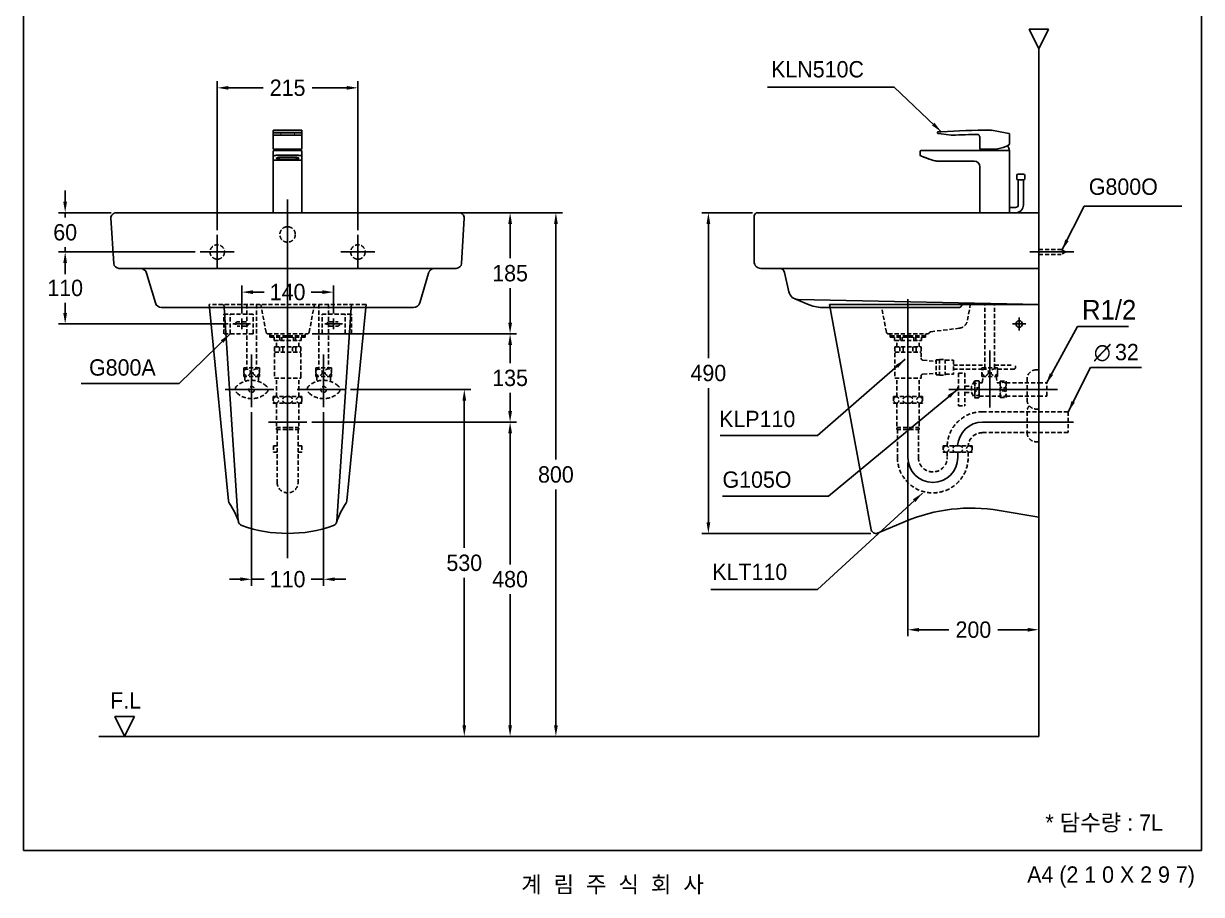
# Model space of a CAD drawing. Header units: millimetres. Extents: x 0 to 5831, y -67 to 2530.
# Drawn here: x 0 to 1800, y -67 to 1264 of the extents above; entities that cross this region are included whole.
import ezdxf
from ezdxf.enums import TextEntityAlignment as Align
from ezdxf.lldxf.tags import DXFTag

# ---------------------------------------------------------------- set-up
doc = ezdxf.new("R2010")
doc.units = ezdxf.units.MM
doc.linetypes.add('DASHED2', pattern=[9.525, 6.35, -3.175])
for name, color, linetype in [('TEXT', 7, 'Continuous'), ('내부선 및 부속', 4, 'Continuous'), ('도각라인', 255, 'Continuous'), ('외형선', 3, 'Continuous'), ('점선', 6, 'DASHED2'), ('중심선', 1, 'DASHED'), ('치수선', 7, 'Continuous')]:
    doc.layers.add(name, color=color, linetype=linetype)
doc.styles.add('140911', font='HBATANG.TTF', dxfattribs={"height": 23})
doc.styles.add('____', font='')
doc.styles.add('타이틀', font='H2GTRM.TTF', dxfattribs={"height": 25})
doc.styles.get('____').set_extended_font_data('굴림')
tags = doc.linetypes.add('DASHDOT', pattern=[70, 31, -13, 13, -13]).pattern_tags.tags
tags[10:11] = [DXFTag(74, 4), DXFTag(75, 0), DXFTag(340, '0'), DXFTag(46, 0.0), DXFTag(50, 0.0), DXFTag(44, 0.0), DXFTag(45, 0.0)]
tags[8:9] = [DXFTag(74, 4), DXFTag(75, 0), DXFTag(340, '0'), DXFTag(46, 0.0), DXFTag(50, 0.0), DXFTag(44, 0.0), DXFTag(45, 0.0)]
tags[6:7] = [DXFTag(74, 4), DXFTag(75, 0), DXFTag(340, '0'), DXFTag(46, 0.0), DXFTag(50, 0.0), DXFTag(44, 0.0), DXFTag(45, 0.0)]
tags[4:5] = [DXFTag(74, 4), DXFTag(75, 0), DXFTag(340, '0'), DXFTag(46, 0.0), DXFTag(50, 0.0), DXFTag(44, 0.0), DXFTag(45, 0.0)]
tags = doc.linetypes.add('DASHED', pattern=[25.72, 12.86, -12.86]).pattern_tags.tags
tags[6:7] = [DXFTag(74, 4), DXFTag(75, 0), DXFTag(340, '0'), DXFTag(46, 0.0), DXFTag(50, 0.0), DXFTag(44, 0.0), DXFTag(45, 0.0)]
tags[4:5] = [DXFTag(74, 4), DXFTag(75, 0), DXFTag(340, '0'), DXFTag(46, 0.0), DXFTag(50, 0.0), DXFTag(44, 0.0), DXFTag(45, 0.0)]
doc.dimstyles.new('MSADIM', dxfattribs={"dimtxt": 33, "dimasz": 17, "dimexe": 10, "dimexo": 7.5, "dimgap": 10, "dimtad": 0, "dimtih": 1, "dimtoh": 1, "dimdec": 0, "dimzin": 1, "dimdsep": 46, "dimtxsty": '____', "dimcen": 11.25, "dimadec": 0, "dimazin": 0, "dimtfac": 1, "dimtdec": 0, "dimtix": 1, "dimtmove": 0, "dimatfit": 3, "dimfxl": 0, "dimtolj": 1, "dimtzin": 1, "dimarcsym": 0})

# ---------------------------------------------------------------- blocks, each defined once
blk = doc.blocks.new('*D4')
at = {"layer": '치수선', "color": 0, "linetype": 'Continuous', "lineweight": -2}
for p, q in [((63.6, 991.6), (63.6, 1008.6)), ((134, 974.6), (53.6, 974.6)), ((63.6, 974.6), (63.6, 967.4)), ((63.6, 914.6), (63.6, 921.8)), ((262.5, 914.6), (53.6, 914.6)), ((63.6, 897.6), (63.6, 880.6))]:
    blk.add_line(p, q, dxfattribs=at)
at = {"layer": '치수선', "color": 0, "linetype": 'Continuous'}
for points in [[(60.7, 991.6), (66.4, 991.6), (63.6, 974.6)], [(60.7, 897.6), (66.4, 897.6), (63.6, 914.6)]]:
    blk.add_solid(points, dxfattribs=at)
at = {"layer": '치수선', "color": 0, "linetype": 'Continuous', "insert": (63.6, 944.6), "char_height": 25, "attachment_point": 5, "style": '____'}
blk.add_mtext('\\A1;60', dxfattribs=at)
blk = doc.blocks.new('*D5')
at = {"layer": '치수선', "color": 0, "linetype": 'Continuous', "lineweight": -2}
for p, q in [((262.5, 914.6), (53.6, 914.6)), ((63.6, 897.6), (63.6, 882.5)), ((63.6, 821.6), (63.6, 836.8)), ((312.5, 804.6), (53.6, 804.6))]:
    blk.add_line(p, q, dxfattribs=at)
at = {"layer": '치수선', "color": 0, "linetype": 'Continuous'}
for points in [[(60.7, 897.6), (66.4, 897.6), (63.6, 914.6)], [(60.7, 821.6), (66.4, 821.6), (63.6, 804.6)]]:
    blk.add_solid(points, dxfattribs=at)
at = {"layer": '치수선', "color": 0, "linetype": 'Continuous', "insert": (63.6, 859.6), "char_height": 25, "attachment_point": 5, "style": '____'}
blk.add_mtext('\\A1;110', dxfattribs=at)
blk = doc.blocks.new('*D6')
at = {"layer": '치수선', "color": 0, "linetype": 'Continuous', "lineweight": -2}
for p, q in [((348.5, 669.8), (348.5, 404.6)), ((458.5, 669.8), (458.5, 404.6)), ((331.5, 414.6), (314.5, 414.6)), ((348.5, 414.6), (367.6, 414.6)), ((458.5, 414.6), (439.5, 414.6)), ((475.5, 414.6), (492.5, 414.6))]:
    blk.add_line(p, q, dxfattribs=at)
at = {"layer": '치수선', "color": 0, "linetype": 'Continuous'}
for points in [[(331.5, 417.4), (331.5, 411.8), (348.5, 414.6)], [(475.5, 417.4), (475.5, 411.8), (458.5, 414.6)]]:
    blk.add_solid(points, dxfattribs=at)
at = {"layer": '치수선', "color": 0, "linetype": 'Continuous', "insert": (403.5, 414.6), "char_height": 25, "attachment_point": 5, "style": '____'}
blk.add_mtext('\\A1;110', dxfattribs=at)
blk = doc.blocks.new('*D7')
at = {"layer": '치수선', "color": 0, "linetype": 'Continuous', "lineweight": -2}
for p, q in [((499.8, 704.6), (683.5, 704.6)), ((673.5, 687.6), (673.5, 462.4)), ((673.5, 191.6), (673.5, 416.8)), ((563.1, 174.6), (683.5, 174.6))]:
    blk.add_line(p, q, dxfattribs=at)
at = {"layer": '치수선', "color": 0, "linetype": 'Continuous'}
for points in [[(670.7, 687.6), (676.4, 687.6), (673.5, 704.6)], [(670.7, 191.6), (676.4, 191.6), (673.5, 174.6)]]:
    blk.add_solid(points, dxfattribs=at)
at = {"layer": '치수선', "color": 0, "linetype": 'Continuous', "insert": (673.5, 439.6), "char_height": 25, "attachment_point": 5, "style": '____'}
blk.add_mtext('\\A1;530', dxfattribs=at)
blk = doc.blocks.new('*D8')
at = {"layer": '치수선', "color": 0, "linetype": 'Continuous', "lineweight": -2}
for p, q in [((440.4, 654.6), (753.5, 654.6)), ((743.5, 637.6), (743.5, 437.4)), ((743.5, 191.6), (743.5, 391.8)), ((683.5, 174.6), (753.5, 174.6))]:
    blk.add_line(p, q, dxfattribs=at)
at = {"layer": '치수선', "color": 0, "linetype": 'Continuous'}
for points in [[(740.7, 637.6), (746.4, 637.6), (743.5, 654.6)], [(740.7, 191.6), (746.4, 191.6), (743.5, 174.6)]]:
    blk.add_solid(points, dxfattribs=at)
at = {"layer": '치수선', "color": 0, "linetype": 'Continuous', "insert": (743.5, 414.6), "char_height": 25, "attachment_point": 5, "style": '____'}
blk.add_mtext('\\A1;480', dxfattribs=at)
blk = doc.blocks.new('*D9')
at = {"layer": '치수선', "color": 0, "linetype": 'Continuous', "lineweight": -2}
for p, q in [((441, 789.6), (753.5, 789.6)), ((743.5, 772.6), (743.5, 745)), ((743.5, 671.6), (743.5, 699.3)), ((440.4, 654.6), (753.5, 654.6))]:
    blk.add_line(p, q, dxfattribs=at)
at = {"layer": '치수선', "color": 0, "linetype": 'Continuous'}
for points in [[(740.7, 772.6), (746.4, 772.6), (743.5, 789.6)], [(740.7, 671.6), (746.4, 671.6), (743.5, 654.6)]]:
    blk.add_solid(points, dxfattribs=at)
at = {"layer": '치수선', "color": 0, "linetype": 'Continuous', "insert": (743.5, 722.1), "char_height": 25, "attachment_point": 5, "style": '____'}
blk.add_mtext('\\A1;135', dxfattribs=at)
blk = doc.blocks.new('*D10')
at = {"layer": '치수선', "color": 0, "linetype": 'Continuous', "lineweight": -2}
for p, q in [((618.9, 974.6), (753.5, 974.6)), ((743.5, 957.6), (743.5, 905)), ((743.5, 806.6), (743.5, 859.3)), ((441, 789.6), (753.5, 789.6))]:
    blk.add_line(p, q, dxfattribs=at)
at = {"layer": '치수선', "color": 0, "linetype": 'Continuous'}
for points in [[(740.7, 957.6), (746.4, 957.6), (743.5, 974.6)], [(740.7, 806.6), (746.4, 806.6), (743.5, 789.6)]]:
    blk.add_solid(points, dxfattribs=at)
at = {"layer": '치수선', "color": 0, "linetype": 'Continuous', "insert": (743.5, 882.1), "char_height": 25, "attachment_point": 5, "style": '____'}
blk.add_mtext('\\A1;185', dxfattribs=at)
blk = doc.blocks.new('*D11')
at = {"layer": '치수선', "color": 0, "linetype": 'Continuous', "lineweight": -2}
for p, q in [((673, 974.6), (823.5, 974.6)), ((813.5, 957.6), (813.5, 597.4)), ((813.5, 191.6), (813.5, 551.8)), ((691, 174.6), (823.5, 174.6))]:
    blk.add_line(p, q, dxfattribs=at)
at = {"layer": '치수선', "color": 0, "linetype": 'Continuous'}
for points in [[(810.7, 957.6), (816.4, 957.6), (813.5, 974.6)], [(810.7, 191.6), (816.4, 191.6), (813.5, 174.6)]]:
    blk.add_solid(points, dxfattribs=at)
at = {"layer": '치수선', "color": 0, "linetype": 'Continuous', "insert": (813.5, 574.6), "char_height": 25, "attachment_point": 5, "style": '____'}
blk.add_mtext('\\A1;800', dxfattribs=at)
blk = doc.blocks.new('*D12')
at = {"layer": '치수선', "color": 0, "linetype": 'Continuous', "lineweight": -2}
for p, q in [((296, 948.1), (296, 1175.4)), ((511, 948.1), (511, 1175.4)), ((313, 1165.4), (366.2, 1165.4)), ((494, 1165.4), (440.8, 1165.4))]:
    blk.add_line(p, q, dxfattribs=at)
at = {"layer": '치수선', "color": 0, "linetype": 'Continuous'}
for points in [[(313, 1168.2), (313, 1162.6), (296, 1165.4)], [(494, 1168.2), (494, 1162.6), (511, 1165.4)]]:
    blk.add_solid(points, dxfattribs=at)
at = {"layer": '치수선', "color": 0, "linetype": 'Continuous', "insert": (403.5, 1165.4), "char_height": 25, "attachment_point": 5, "style": '____'}
blk.add_mtext('\\A1;215', dxfattribs=at)
blk = doc.blocks.new('*D13')
at = {"layer": '치수선', "color": 0, "linetype": 'Continuous', "lineweight": -2}
for p, q in [((333.5, 820.7), (333.5, 863.3)), ((350.5, 853.3), (367.6, 853.3)), ((456.5, 853.3), (439.5, 853.3)), ((473.5, 820.7), (473.5, 863.3))]:
    blk.add_line(p, q, dxfattribs=at)
at = {"layer": '치수선', "color": 0, "linetype": 'Continuous'}
for points in [[(350.5, 856.1), (350.5, 850.4), (333.5, 853.3)], [(456.5, 856.1), (456.5, 850.4), (473.5, 853.3)]]:
    blk.add_solid(points, dxfattribs=at)
at = {"layer": '치수선', "color": 0, "linetype": 'Continuous', "insert": (403.5, 853.3), "char_height": 25, "attachment_point": 5, "style": '____'}
blk.add_mtext('\\A1;140', dxfattribs=at)
blk = doc.blocks.new('*D14')
at = {"layer": '치수선', "color": 0, "linetype": 'Continuous', "lineweight": -2}
for p, q in [((1114, 974.6), (1036.5, 974.6)), ((1046.5, 957.6), (1046.5, 752.4)), ((1046.5, 501.6), (1046.5, 706.8)), ((1294.9, 484.6), (1036.5, 484.6))]:
    blk.add_line(p, q, dxfattribs=at)
at = {"layer": '치수선', "color": 0, "linetype": 'Continuous'}
for points in [[(1043.7, 957.6), (1049.4, 957.6), (1046.5, 974.6)], [(1043.7, 501.6), (1049.4, 501.6), (1046.5, 484.6)]]:
    blk.add_solid(points, dxfattribs=at)
at = {"layer": '치수선', "color": 0, "linetype": 'Continuous', "insert": (1046.5, 729.6), "char_height": 25, "attachment_point": 5, "style": '____'}
blk.add_mtext('\\A1;490', dxfattribs=at)
blk = doc.blocks.new('*D15')
at = {"layer": '치수선', "color": 0, "linetype": 'Continuous', "lineweight": -2}
for p, q in [((1351.5, 593.1), (1351.5, 327.5)), ((1551.5, 405.5), (1551.5, 327.5)), ((1368.5, 337.5), (1414.2, 337.5)), ((1534.5, 337.5), (1488.8, 337.5))]:
    blk.add_line(p, q, dxfattribs=at)
at = {"layer": '치수선', "color": 0, "linetype": 'Continuous'}
for points in [[(1368.5, 340.3), (1368.5, 334.6), (1351.5, 337.5)], [(1534.5, 340.3), (1534.5, 334.6), (1551.5, 337.5)]]:
    blk.add_solid(points, dxfattribs=at)
at = {"layer": '치수선', "color": 0, "linetype": 'Continuous', "insert": (1451.5, 337.5), "char_height": 25, "attachment_point": 5, "style": '____'}
blk.add_mtext('\\A1;200', dxfattribs=at)

msp = doc.modelspace()

# ---------------------------------------------------------------- linework, layer by layer
at = {"layer": '내부선 및 부속', "linetype": 'Continuous'}
for p, q in [((381.5, 1099.6), (381.5, 1097.3)), ((381.5, 1099.6), (381.5, 1099.5)), ((381.5, 1099.5), (381.5, 1095.6)), ((382.5, 1100.6), (424.5, 1100.6)), ((425.5, 1099.6), (425.5, 1097.3)), ((1479, 1100.5), (1500.7, 1096.6)), ((381.5, 1096.1), (381.5, 1097.3)), ((381.5, 1094), (381.5, 1096.1)), ((381.5, 1095.6), (381.5, 1094.8)), ((381.5, 1095.3), (381.5, 1094)), ((381.5, 1072.6), (381.5, 1095.2)), ((381.5, 1093.6), (381.5, 1094.8)), ((381.5, 1094), (381.5, 1094)), ((381.5, 1093.6), (381.5, 1076.7)), ((382.5, 1093), (424.5, 1093)), ((419.5, 1097), (387.5, 1097)), ((387.5, 1097), (387.5, 1096.8)), ((387.5, 1096.8), (419.5, 1096.8)), ((393.5, 1096.4), (392.5, 1096.4)), ((392.5, 1096.4), (392.5, 1095.8)), ((392.5, 1095.8), (392.5, 1095.5)), ((392.5, 1095.5), (393.5, 1095.5)), ((393.5, 1095.5), (393.5, 1096.4)), ((393.5, 1095.8), (393.5, 1096.4)), ((393.5, 1095.5), (393.5, 1095.8)), ((413.5, 1096.4), (413.5, 1095.8)), ((414.5, 1096.4), (413.5, 1096.4)), ((413.5, 1095.8), (413.5, 1095.5)), ((413.5, 1095.5), (414.5, 1095.5)), ((414.5, 1095.5), (413.5, 1095.5)), ((414.5, 1095.8), (414.5, 1096.4)), ((414.5, 1095.5), (414.5, 1096.4)), ((414.5, 1095.5), (414.5, 1095.8)), ((414.5, 1095.5), (414.5, 1095.5)), ((419.5, 1096.8), (419.5, 1097)), ((424.5, 1093), (424.5, 1093)), ((425.5, 1097.3), (425.5, 1096.1)), ((425.5, 1096.1), (425.5, 1094)), ((425.5, 1095.3), (425.5, 1095.2)), ((425.5, 1095.2), (425.5, 1072.6)), ((425.5, 1094), (425.5, 1094)), ((1396.5, 1096.8), (1396.5, 1097)), ((1396.5, 1097), (1396.5, 1096.8)), ((1402.4, 1095.1), (1397.4, 1095.8)), ((1417.5, 1093), (1402.4, 1095.1)), ((1461.1, 1072.6), (1461.1, 1091.2)), ((1500.7, 1096.6), (1505.7, 1095.7)), ((1506.5, 1094.8), (1506.5, 1094.6)), ((1506.5, 1093.6), (1506.5, 1094.6)), ((1506.5, 1093.6), (1506.5, 1079.2)), ((381.5, 1076.7), (381.5, 1072.6)), ((381.5, 1060.5), (381.5, 1068.6)), ((381.5, 974.6), (381.5, 1068.6)), ((383, 1071.6), (382.5, 1071.6)), ((382.5, 1069.6), (387.5, 1069.6)), ((424.1, 1071.6), (383, 1071.6)), ((387.5, 1069.6), (419.5, 1069.6)), ((387.5, 1062.3), (419.5, 1062.3)), ((424.5, 1069.6), (419.5, 1069.6)), ((424.5, 1071.6), (424.1, 1071.6)), ((425.5, 1068.6), (425.5, 1060.5)), ((1370.3, 1062.3), (1370.3, 1068.6)), ((1370.3, 1068.6), (1370.3, 1062.3)), ((1371.3, 1069.6), (1376.3, 1069.6)), ((1376.3, 1069.6), (1500.5, 1069.6)), ((1462.1, 1071.6), (1475.5, 1071.6)), ((1462.6, 1071.6), (1467, 1071.6)), ((1477.5, 1071.6), (1475.5, 1071.6)), ((1484.5, 1071.6), (1477.5, 1071.6)), ((1505.5, 1069.6), (1500.5, 1069.6)), ((1505.5, 1069.6), (1506.5, 1069.6)), ((1506.5, 1069.6), (1506.5, 1068.6)), ((1506.5, 974.6), (1506.5, 1068.6)), ((381.5, 1055.8), (381.5, 1060.5)), ((381.5, 1054.6), (381.5, 1055.8)), ((381.5, 974.6), (381.5, 1054.6)), ((382.5, 1054.8), (424.5, 1054.8)), ((416.5, 1059.3), (390.5, 1059.3)), ((390.5, 1056.6), (390.5, 1059.3)), ((390.5, 1056.6), (416.5, 1056.6)), ((416.5, 1056.6), (416.5, 1059.3)), ((425.5, 1060.5), (425.5, 1055.8)), ((425.5, 1054.6), (425.5, 1055.8)), ((425.5, 1054.6), (425.5, 1054.6)), ((425.5, 1054.6), (425.5, 974.6)), ((1376, 1059.5), (1371, 1061.4)), ((1371, 1061.4), (1376, 1059.5)), ((1376, 1059.5), (1389, 1054.8)), ((1389, 1054.8), (1376, 1059.5)), ((1376.6, 1059.3), (1384.1, 1056.6)), ((1384.1, 1056.6), (1376.6, 1059.3)), ((1452.5, 1053.6), (1395.8, 1053.6)), ((1461.5, 974.6), (1461.5, 1044.6)), ((1518, 1026.5), (1518, 1031.6)), ((1520, 1033.6), (1528, 1033.6)), ((1530, 1031.7), (1530, 1026.5)), ((1524, 1024.6), (1519.9, 1024.6)), ((1520, 1024.6), (1520, 986.6)), ((1520, 1024.6), (1528, 1024.6)), ((1526.3, 1024.6), (1521.6, 1024.6)), ((1528, 1024.6), (1524, 1024.6)), ((1528, 1024.6), (1524, 1024.6)), ((1528, 986.6), (1528, 1024.6)), ((1506.5, 1001.6), (1506.5, 1006.6)), ((1506.5, 979.6), (1506.5, 1001.6)), ((1461.5, 974.6), (1506.5, 974.6)), ((1516, 982.6), (1506.5, 982.6)), ((1506.5, 979.6), (1506.5, 974.6)), ((1506.5, 974.6), (1516, 974.6)), ((306, 834.6), (306.4, 829.6)), ((306.4, 829.6), (328.2, 503.6)), ((500.7, 829.6), (478.9, 503.6)), ((501, 834.6), (500.7, 829.6))]:
    msp.add_line(p, q, dxfattribs=at)
for centre, radius, start, end in [((1470.2, 100.6), 1000, 89.5936, 93.8863), ((1477.3, 1090.6), 10, 80, 89.5936), ((424.5, 1094), 1, 270, 0), ((1397.5, 1096.8), 1, 202.1993, 262.1993), ((1397.5, 1096.8), 1, 202.1993, 262.1993), ((1397.5, 1096.8), 1, 202.1993, 262.1993), ((1397.5, 1096.8), 1, 202.1993, 262.1993), ((1418.9, 1103), 10, 262.1993, 272.9349), ((1470.2, 100.6), 993.6, 90.6538, 92.9349), ((1457.7, 1091.1), 3.34, 2.007, 69.3544), ((382.5, 1072.6), 1, 180, 270), ((382.5, 1068.6), 1, 90, 180), ((382.5, 1068.6), 1, 90, 180), ((411.2, 1064.5), 27.6, 165.1842, 169.4357), ((396.9, 1064.5), 27.6, 10.5643, 14.8158), ((424.5, 1072.6), 1, 270, 0), ((424.5, 1068.6), 1, 0, 90), ((1371.3, 1068.6), 1, 90, 180), ((1371.3, 1068.6), 1, 90, 180), ((1462.1, 1072.6), 1, 180, 270), ((1493.7, 1064.5), 27.6, 165.1842, 169.4357), ((1479, 1127.2), 55.8, 275.72, 293.156), ((1479.4, 1064.5), 27.6, 10.5643, 27.3016), ((1395.8, 1073.6), 20, 250, 270), ((1395.8, 1073.6), 20, 250, 270), ((1452.5, 1044.6), 9, 0, 90), ((1520, 1031.6), 2, 90, 180), ((1519.9, 1026.5), 1.92, 180, 270), ((1528, 1031.7), 1.92, 0, 90), ((1528, 1026.5), 1.92, 270, 0), ((1516, 986.6), 4, 270, 0), ((1516, 986.6), 12, 270, 0)]:
    msp.add_arc(centre, radius, start, end, dxfattribs=at)
for points, knots in [([(381.5, 1099.8), (381.5, 1099.8), (381.6, 1099.9), (381.6, 1100.1), (381.8, 1100.3), (382, 1100.5), (382.2, 1100.6), (382.4, 1100.6), (382.5, 1100.6)], [0, 0, 0, 0, 0.097046, 0.215477, 0.366984, 0.6013, 0.806128, 1, 1, 1, 1]), ([(424.5, 1100.6), (424.5, 1100.6), (424.7, 1100.6), (424.9, 1100.6), (425.1, 1100.5), (425.3, 1100.3), (425.4, 1100.1), (425.5, 1100), (425.5, 1099.8), (425.5, 1099.8), (425.5, 1099.7), (425.5, 1099.7)], [0, 0, 0, 0, 0.020818, 0.239105, 0.419032, 0.574027, 0.708164, 0.821662, 0.913084, 0.980269, 1, 1, 1, 1]), ([(1397.5, 1098), (1397.5, 1098), (1397.5, 1098), (1397.9, 1098), (1398.2, 1098), (1398.7, 1098.1), (1399.3, 1098.1), (1400.3, 1098.2), (1401.3, 1098.3), (1402.1, 1098.3), (1402.5, 1098.3)], [0, 0, 0, 0, 0.142857, 0.285714, 0.357143, 0.428571, 0.571429, 0.714286, 0.857143, 1, 1, 1, 1]), ([(387.5, 1097), (387.1, 1097), (386.4, 1097), (385.5, 1097), (384.9, 1097), (384.3, 1097), (383.6, 1097.1), (383, 1097.1), (382.5, 1097.1), (382.3, 1097.2), (382.2, 1097.2), (382, 1097.2), (381.6, 1097.3), (381.5, 1097.3), (381.5, 1097.3)], [0, 0, 0, 0, 0.142857, 0.214286, 0.285714, 0.357143, 0.428571, 0.571429, 0.642857, 0.678571, 0.696429, 0.714286, 0.857143, 1, 1, 1, 1]), ([(381.5, 1096.1), (381.5, 1096.2), (381.9, 1096.4), (383.7, 1096.7), (385.7, 1096.8), (387.1, 1096.8), (387.5, 1096.8)], [0, 0, 0, 0, 0.285714, 0.571429, 0.857143, 1, 1, 1, 1]), ([(425.4, 1097.3), (425.4, 1097.3), (425.3, 1097.2), (425, 1097.2), (424.3, 1097.1), (423.5, 1097.1), (422.7, 1097), (422, 1097), (420.9, 1097), (420, 1097), (419.5, 1097)], [0, 0, 0, 0, 0.022938, 0.185782, 0.348626, 0.511469, 0.592891, 0.674313, 0.837156, 1, 1, 1, 1]), ([(419.5, 1096.8), (420.4, 1096.8), (422.2, 1096.7), (424.4, 1096.5), (425.2, 1096.3), (425.4, 1096.2), (425.4, 1096.2)], [0, 0, 0, 0, 0.32589, 0.651781, 0.977671, 1, 1, 1, 1]), ([(1397.5, 1098), (1397.3, 1098), (1397.1, 1097.9), (1396.9, 1097.7), (1396.7, 1097.6), (1396.6, 1097.3), (1396.5, 1097.1), (1396.5, 1097)], [0, 0, 0, 0, 0.285714, 0.428571, 0.571429, 0.785714, 1, 1, 1, 1]), ([(381.5, 1060.5), (381.5, 1060.8), (381.9, 1061.3), (383.7, 1062), (385.7, 1062.3), (387.1, 1062.3), (387.5, 1062.3)], [0, 0, 0, 0, 0.285714, 0.571429, 0.857143, 1, 1, 1, 1]), ([(419.5, 1062.3), (420.4, 1062.3), (422.2, 1062.2), (424.4, 1061.7), (425.2, 1061.1), (425.4, 1060.9), (425.4, 1060.8)], [0, 0, 0, 0, 0.326484, 0.652968, 0.979452, 1, 1, 1, 1]), ([(1370.3, 1062.3), (1370.3, 1062.2), (1370.3, 1062), (1370.4, 1061.8), (1370.5, 1061.7), (1370.7, 1061.5), (1370.8, 1061.4), (1371, 1061.4)], [0, 0, 0, 0, 0.214286, 0.428571, 0.571429, 0.714286, 1, 1, 1, 1]), ([(1505.9, 1078.3), (1505.9, 1078.2), (1505.8, 1078.2), (1505.6, 1078.1), (1505.2, 1077.9), (1504.8, 1077.7), (1504.5, 1077.5), (1504.1, 1077.3), (1503.6, 1077), (1502.9, 1076.7), (1502.3, 1076.4), (1501.7, 1076.2), (1501.5, 1076.1), (1501.3, 1076)], [0, 0, 0, 0, 0.022972, 0.19686, 0.283804, 0.370748, 0.457692, 0.5229, 0.63158, 0.718524, 0.892412, 0.935884, 1, 1, 1, 1]), ([(1505.5, 1078), (1505.5, 1078), (1505.5, 1078), (1505.4, 1078), (1505.4, 1078), (1505.3, 1077.9), (1505.3, 1077.9), (1505.2, 1077.9), (1505.2, 1077.9), (1505.1, 1077.8), (1505.1, 1077.8), (1505, 1077.8), (1504.9, 1077.7), (1504.9, 1077.7), (1504.8, 1077.7), (1504.7, 1077.6), (1504.7, 1077.6), (1504.5, 1077.5), (1504.4, 1077.5), (1504.3, 1077.4), (1504.2, 1077.3), (1504, 1077.3), (1504, 1077.2), (1503.9, 1077.2), (1503.9, 1077.2), (1503.9, 1077.2)], [0, 0, 0, 0, 0.147203, 0.147203, 0.295653, 0.295653, 0.37051, 0.37051, 0.483564, 0.483564, 0.521467, 0.521467, 0.597561, 0.597561, 0.635788, 0.635788, 0.751471, 0.751471, 0.829397, 0.829397, 0.947331, 0.947331, 0.986892, 0.986892, 1, 1, 1, 1]), ([(1506.4, 1079.1), (1506.4, 1079), (1506.4, 1078.9), (1506.3, 1078.6), (1506.1, 1078.4), (1506, 1078.3), (1505.9, 1078.3)], [0, 0, 0, 0, 0.250001, 0.499999, 0.749998, 1, 1, 1, 1]), ([(1506.4, 1079.1), (1506.4, 1079.1), (1506.5, 1079.2), (1506.5, 1079.2), (1506.5, 1079.2)], [0, 0, 0, 0, 0.15708, 1, 1, 1, 1]), ([(381.5, 1054.6), (381.5, 1054.6), (381.5, 1054.6), (381.5, 1054.5), (381.5, 1054.4), (381.6, 1054.3)], [0, 0, 0, 0, 0.003909, 0.003909, 1, 1, 1, 1]), ([(425.5, 1054.4), (425.5, 1054.4), (425.5, 1054.4), (425.5, 1054.4), (425.5, 1054.4)], [0, 0, 0, 0, 0.705199, 1, 1, 1, 1])]:
    msp.add_open_spline(points, degree=3, knots=knots, dxfattribs=at)
for points in [[(382.5, 1093), (381.5, 1093), (381.5, 1094)], [(425.5, 1094), (425.5, 1093), (424.5, 1093)], [(382.5, 1054.8), (381.5, 1054.8), (381.5, 1055.8)], [(425.5, 1055.8), (425.5, 1054.8), (424.5, 1054.8)]]:
    msp.add_rational_spline(points, [1, 0.707106781056, 1], degree=2, dxfattribs=at)
for points, degree in [([(425.1, 1093.2), (425.1, 1093.1), (425.1, 1093), (425, 1092.9)], 3), ([(425, 1093.1), (425, 1093), (425, 1093), (425, 1092.9)], 3), ([(425.5, 1097.5), (425.5, 1097.4), (425.4, 1097.3)], 2), ([(425.5, 1097.3), (425.5, 1097.3), (425.5, 1097.3), (425.4, 1097.3)], 3), ([(425.4, 1096.2), (425.5, 1096.1), (425.5, 1095.9)], 2), ([(425.4, 1096.2), (425.5, 1096.2), (425.5, 1096.1), (425.5, 1096.1)], 3), ([(425.5, 1097.5), (425.5, 1097.5), (425.5, 1097.4), (425.5, 1097.3)], 3), ([(425.5, 1096.1), (425.5, 1096), (425.5, 1096), (425.5, 1095.9)], 3), ([(1397.5, 1098), (1397, 1097.9), (1396.5, 1097.5), (1396.5, 1097)], 3), ([(1396.5, 1096.8), (1396.5, 1096.3), (1396.9, 1095.9), (1397.4, 1095.8)], 3), ([(1397.2, 1097.9), (1397.2, 1097.9), (1397.3, 1097.9), (1397.3, 1098)], 3), ([(1500.7, 1096.6), (1500.7, 1096.6), (1500.7, 1096.6), (1500.7, 1096.6)], 3), ([(1506.5, 1094.8), (1506.5, 1095.2), (1506.2, 1095.7), (1505.7, 1095.7)], 3), ([(1370.3, 1062.3), (1370.3, 1061.9), (1370.6, 1061.5), (1371, 1061.4)], 3), ([(1501.4, 1076), (1501.2, 1075.9), (1500.9, 1075.8)], 2), ([(1500.9, 1075.8), (1500.9, 1075.8), (1500.9, 1075.8), (1500.9, 1075.8)], 3), ([(425.4, 1060.8), (425.5, 1060.7), (425.5, 1060.6), (425.5, 1060.5)], 3), ([(425.4, 1060.8), (425.5, 1060.6), (425.5, 1060.3)], 2), ([(425.5, 1060.5), (425.5, 1060.4), (425.5, 1060.4), (425.5, 1060.3)], 3)]:
    msp.add_open_spline(points, degree=degree, dxfattribs=at)
for points in [[(390.5, 1056.6), (386.5, 1056.6), (386.5, 1057.9), (386.5, 1059.3), (390.5, 1059.3)], [(416.5, 1059.3), (420.5, 1059.3), (420.5, 1057.9), (420.5, 1056.6), (416.5, 1056.6)]]:
    msp.add_rational_spline(points, [1, 0.707106781056, 1, 0.707106781056, 1], degree=2, knots=[0, 0, 0, 0.5, 0.5, 1, 1, 1], dxfattribs=at)
at = {"layer": '도각라인', "color": 7}
for p, q in [((0, 0), (0, 2530)), ((1800, 2530), (1800, 0)), ((0, 0), (1800, 0))]:
    msp.add_line(p, q, dxfattribs=at)
at = {"layer": '외형선', "linetype": 'Continuous'}
for p, q in [((1566.5, 1254.9), (1536.5, 1254.9)), ((1536.5, 1254.9), (1551.5, 1224.9)), ((1551.5, 1224.9), (1566.5, 1254.9)), ((1551.5, 1224.9), (1551.5, 174.6)), ((141.5, 974.6), (665.5, 974.6)), ((1121.5, 974.6), (1551.5, 974.6)), ((133.6, 966.1), (137.8, 897.1)), ((673.5, 966.1), (669.3, 897.1)), ((1116.5, 969.6), (1116.5, 899.6)), ((145.8, 889.6), (661.3, 889.6)), ((188.1, 882.4), (201.4, 836.8)), ((618.9, 882.4), (605.6, 836.8)), ((1126.5, 889.6), (1551.5, 889.6)), ((1162.9, 883.3), (1169.5, 853.7)), ((596, 829.6), (211, 829.6)), ((284, 829.6), (313.1, 534.4)), ((523, 829.6), (494, 534.4)), ((1178.5, 843), (1200.7, 834)), ((1183.9, 841.9), (1551.5, 834.6)), ((1223.3, 829.6), (1428.9, 829.6)), ((1231.5, 834.6), (1295.5, 490.3)), ((1231.5, 834.6), (1551.5, 834.6)), ((1433, 831.8), (1435, 834.7)), ((456.3, 789.6), (501.3, 789.6)), ((1551.5, 670.6), (1551.5, 638.6)), ((1490.8, 519.7), (1551.5, 509.6)), ((1305.1, 485.2), (1347.2, 502.9)), ((169.5, 204.9), (139.5, 204.9)), ((139.5, 204.9), (154.5, 174.9)), ((154.5, 174.9), (169.5, 204.9)), ((115, 174.6), (1551.5, 174.6))]:
    msp.add_line(p, q, dxfattribs=at)
msp.add_circle((1521.5, 804.6), 5, dxfattribs=at)
for centre, radius, start, end in [((141.5, 966.6), 8, 90, 183.5295), ((665.5, 966.6), 8, 356.4705, 90), ((1121.5, 969.6), 5, 90, 180), ((145.8, 897.6), 8, 183.5288, 270), ((178.5, 879.6), 10, 16.2592, 90), ((661.3, 897.6), 8, 270, 356.4712), ((1126.5, 899.6), 10, 180, 270.0017), ((1155.1, 881.6), 8, 12.5288, 90), ((1184.2, 856.9), 15, 192.5288, 268.8623), ((211, 839.6), 10, 196.2602, 270), ((596, 839.6), 10, 270, 343.7408), ((1223.3, 889.6), 60, 247.8983, 270), ((1428.9, 834.6), 5, 270, 325.5381), ((1439.1, 831.8), 5, 88.8615, 145.5381), ((321, 535.2), 8, 185.6176, 215.228), ((232.8, 472.9), 100, 16.8465, 35.228), ((574.3, 472.9), 100, 144.772, 163.1535), ((486, 535.2), 8, 324.772, 354.3824), ((1448.1, 263.3), 260, 80.537, 112.8258), ((336.2, 504.2), 8, 183.8293, 250.5194), ((403.5, 694.6), 210, 250.5194, 289.4806), ((470.9, 504.2), 8, 289.4806, 356.1707), ((1302.4, 491.6), 7, 190.5208, 292.8258)]:
    msp.add_arc(centre, radius, start, end, dxfattribs=at)
msp.add_rational_spline([(628.7, 889.6), (621.1, 889.7), (618.9, 882.4)], [0.913287392135, 0.760023491672, 1], degree=2, dxfattribs=at)
at = {"layer": '점선'}
for p, q in [((1551.5, 918.6), (1585.4, 918.6)), ((1585.4, 918.6), (1592.9, 914.6)), ((1551.5, 910.6), (1585.4, 910.6)), ((1592.9, 914.6), (1585.4, 910.6)), ((283.5, 834.6), (284, 829.6)), ((523.5, 834.6), (283.5, 834.6)), ((341, 834.6), (341, 737.4)), ((356, 834.6), (356, 737.4)), ((370.6, 792.1), (362.6, 834.6)), ((436.5, 792.1), (444.5, 834.6)), ((451, 834.6), (451, 737.4)), ((466, 834.6), (466, 737.4)), ((523.5, 834.6), (523, 829.6)), ((1318.6, 792.1), (1311.5, 829.6)), ((1442.6, 810.4), (1446.8, 834.6)), ((1469, 737.4), (1469, 834.6)), ((1484, 737.4), (1484, 834.6)), ((305.8, 789.6), (305.8, 819.6)), ((350.8, 819.6), (305.8, 819.6)), ((315.8, 789.6), (315.8, 819.6)), ((350.8, 789.6), (350.8, 819.6)), ((456.3, 789.6), (456.3, 819.6)), ((456.3, 819.6), (501.3, 819.6)), ((491.3, 789.6), (491.3, 819.6)), ((501.3, 789.6), (501.3, 819.6)), ((340, 807.9), (327, 807.9)), ((340, 801.4), (327, 801.4)), ((467, 807.9), (480, 807.9)), ((467, 801.4), (480, 801.4)), ((1386.5, 792.8), (1429.6, 798.1)), ((350.8, 789.6), (305.8, 789.6)), ((373.5, 789.6), (433.5, 789.6)), ((376.5, 789.6), (376.5, 784.6)), ((376.5, 786.6), (430.5, 786.6)), ((376.5, 784.6), (430.5, 784.6)), ((383, 784.6), (383, 779.6)), ((383, 779.6), (424, 779.6)), ((386.5, 769.6), (386.5, 779.6)), ((391.5, 784.6), (391.5, 779.6)), ((394.5, 784.6), (394.5, 779.6)), ((412.5, 784.6), (412.5, 779.6)), ((415.5, 784.6), (415.5, 779.6)), ((420.5, 769.6), (420.5, 779.6)), ((424, 784.6), (424, 779.6)), ((430.5, 789.6), (430.5, 784.6)), ((1321.5, 789.6), (1381.5, 789.6)), ((1324.5, 789.6), (1324.5, 784.6)), ((1324.5, 786.6), (1378.5, 786.6)), ((1324.5, 784.6), (1378.5, 784.6)), ((1331, 784.6), (1331, 779.6)), ((1331, 779.6), (1372, 779.6)), ((1334.5, 769.6), (1334.5, 779.6)), ((1339.5, 784.6), (1339.5, 779.6)), ((1342.5, 784.6), (1342.5, 779.6)), ((1360.5, 784.6), (1360.5, 779.6)), ((1363.5, 784.6), (1363.5, 779.6)), ((1368.5, 769.6), (1368.5, 779.6)), ((1372, 784.6), (1372, 779.6)), ((1378.5, 789.6), (1378.5, 784.6)), ((383.5, 769.6), (423.5, 769.6)), ((383.5, 769.6), (383.5, 721.6)), ((383.5, 761.6), (423.5, 761.6)), ((391, 769.6), (391, 761.6)), ((396, 769.6), (396, 761.6)), ((411, 769.6), (411, 761.6)), ((416, 769.6), (416, 761.6)), ((423.5, 769.6), (423.5, 724.9)), ((1331.5, 769.6), (1371.5, 769.6)), ((1331.5, 769.6), (1331.5, 721.6)), ((1331.5, 761.6), (1371.5, 761.6)), ((1339, 769.6), (1339, 761.6)), ((1344, 769.6), (1344, 761.6)), ((1359, 769.6), (1359, 761.6)), ((1364, 769.6), (1364, 761.6)), ((1371.5, 769.6), (1371.5, 752.4)), ((1374.3, 749.4), (1394.5, 747.6)), ((1394.5, 750.1), (1399.5, 750.1)), ((1394.5, 750.1), (1394.5, 727.1)), ((1399.5, 750.6), (1408.5, 750.6)), ((1399.5, 750.6), (1399.5, 726.6)), ((1408.5, 750.6), (1408.5, 726.6)), ((1408.5, 749.4), (1421, 749.4)), ((1421, 749.4), (1421, 727.9)), ((1421, 741.6), (1469, 741.6)), ((1484, 741.6), (1513, 741.6)), ((360.5, 737.4), (336.5, 737.4)), ((336.5, 737.4), (336.5, 724.4)), ((360.5, 724.4), (336.5, 724.4)), ((338, 724.4), (338, 716.9)), ((359, 724.4), (359, 716.9)), ((360.5, 737.4), (360.5, 724.4)), ((383.5, 721.6), (423.5, 721.6)), ((386.5, 693.6), (386.5, 721.6)), ((420.5, 693.6), (420.5, 721.6)), ((423.5, 724.9), (423.5, 721.6)), ((470.5, 737.4), (446.5, 737.4)), ((446.5, 737.4), (446.5, 724.4)), ((470.5, 724.4), (446.5, 724.4)), ((448, 724.4), (448, 716.9)), ((469, 724.4), (469, 716.9)), ((470.5, 737.4), (470.5, 724.4)), ((1331.5, 721.6), (1371.5, 721.6)), ((1334.5, 693.6), (1334.5, 721.6)), ((1368.5, 693.6), (1368.5, 721.6)), ((1371.5, 724.9), (1371.5, 721.6)), ((1374.3, 727.8), (1394.5, 729.6)), ((1394.5, 727.1), (1399.5, 727.1)), ((1399.5, 726.6), (1408.5, 726.6)), ((1408.5, 727.9), (1421, 727.9)), ((1421, 735.6), (1464.5, 735.6)), ((1428.5, 729.6), (1438.5, 729.6)), ((1428.5, 729.6), (1428.5, 679.6)), ((1438.5, 729.6), (1438.5, 679.6)), ((1464.5, 724.4), (1464.5, 737.4)), ((1464.5, 737.4), (1488.5, 737.4)), ((1464.5, 724.4), (1488.5, 724.4)), ((1465, 714.9), (1466.5, 724.4)), ((1486.5, 724.4), (1488, 714.9)), ((1488.5, 724.4), (1488.5, 737.4)), ((1488.5, 735.6), (1513, 735.6)), ((1533.5, 720.6), (1533.5, 688.6)), ((1547.5, 734.6), (1551.5, 734.6)), ((1438.5, 709.4), (1448.5, 709.4)), ((1453.5, 717.6), (1448.5, 709.4)), ((1448.5, 709.4), (1448.5, 699.9)), ((1453.5, 717.6), (1453.5, 691.6)), ((1453.5, 717.6), (1460.5, 717.6)), ((1460.5, 717.6), (1460.5, 691.6)), ((1460.5, 714.9), (1465, 714.9)), ((1488, 714.9), (1492.5, 714.9)), ((1492.5, 717.1), (1501.5, 717.1)), ((1492.5, 717.1), (1492.5, 692.1)), ((1501.5, 717.1), (1501.5, 692.1)), ((1501.5, 714.9), (1551.5, 714.9)), ((1551.5, 714.9), (1563.5, 714.9)), ((1563.5, 694.4), (1563.5, 714.9)), ((381.5, 693.6), (381.5, 683.6)), ((381.5, 693.6), (425.5, 693.6)), ((425.5, 693.6), (425.5, 683.6)), ((1329.5, 693.6), (1329.5, 683.6)), ((1329.5, 693.6), (1373.5, 693.6)), ((1373.5, 693.6), (1373.5, 683.6)), ((1438.5, 699.9), (1448.5, 699.9)), ((1448.5, 699.9), (1453.5, 691.6)), ((1453.5, 691.6), (1460.5, 691.6)), ((1460.5, 694.4), (1492.5, 694.4)), ((1492.5, 692.1), (1501.5, 692.1)), ((1501.5, 694.4), (1551.5, 694.4)), ((1551.5, 694.4), (1563.5, 694.4)), ((381.5, 683.6), (425.5, 683.6)), ((386.5, 683.6), (386.5, 643.6)), ((420.5, 683.6), (420.5, 643.6)), ((1329.5, 683.6), (1373.5, 683.6)), ((1334.5, 683.6), (1334.5, 643.6)), ((1368.5, 683.6), (1368.5, 643.6)), ((1428.5, 679.6), (1438.5, 679.6)), ((1465.4, 670.6), (1551.5, 670.6)), ((1533.5, 670.6), (1533.5, 638.6)), ((1547.5, 674.6), (1551.5, 674.6)), ((1551.5, 670.6), (1596.5, 670.6)), ((1596.5, 670.6), (1596.5, 638.6)), ((386.5, 646.6), (420.5, 646.6)), ((386.5, 643.6), (420.5, 643.6)), ((387.5, 643.6), (387.5, 562.6)), ((419.5, 643.6), (419.5, 562.6)), ((1334.5, 646.6), (1368.5, 646.6)), ((1334.5, 643.6), (1368.5, 643.6)), ((1335.5, 643.6), (1335.5, 600.6)), ((1367.5, 643.6), (1367.5, 600.6)), ((1465.4, 638.6), (1551.5, 638.6)), ((1551.5, 638.6), (1596.5, 638.6)), ((387.5, 618.6), (381.8, 618.6)), ((381.8, 618.6), (381.8, 608.6)), ((425.3, 618.6), (419.5, 618.6)), ((425.3, 618.6), (425.3, 608.6)), ((1405.5, 618.6), (1405.5, 608.6)), ((1405.5, 618.6), (1449.5, 618.6)), ((1411.5, 618.6), (1411.5, 619.7)), ((1449.5, 618.6), (1449.5, 608.6)), ((1547.5, 624.6), (1551.5, 624.6)), ((387.5, 608.6), (381.8, 608.6)), ((425.3, 608.6), (419.5, 608.6)), ((1405.5, 608.6), (1449.5, 608.6)), ((1411.5, 608.6), (1411.5, 600.6)), ((1443.5, 608.6), (1443.5, 600.6))]:
    msp.add_line(p, q, dxfattribs=at)
for centre, radius in [((403.5, 941.4), 11.8), ((296, 914.6), 11), ((511, 914.6), 11), ((341.6, 730.8), 5), ((355.5, 731), 5), ((451.6, 730.8), 5), ((465.5, 731), 5), ((1469.5, 730.8), 5), ((1483.5, 731), 5), ((348.5, 704.6), 4.5), ((458.5, 704.6), 4.5), ((1457, 710.6), 3.5), ((1457, 698.6), 3.5), ((1497, 711.1), 4.5), ((1497, 698.1), 4.5)]:
    msp.add_circle(centre, radius, dxfattribs=at)
for centre, radius, start, end in [((1427.8, 813), 15, 277.0025, 350.0738), ((327, 804.6), 3.25, 90, 270), ((340, 804.6), 3.25, 270, 90), ((373.5, 792.6), 3, 190.6197, 270.0015), ((433.5, 792.6), 3, 270.0015, 349.3803), ((467, 804.6), 3.25, 90, 270), ((480, 804.6), 3.25, 270, 90), ((1321.5, 792.6), 3, 190.6197, 270), ((1386.9, 789.9), 3, 97.0025, 152.8805), ((1381.5, 792.6), 3, 269.9985, 332.8805), ((1374.5, 752.4), 3, 180, 265.0303), ((1513, 738.6), 3, 270, 90.0021), ((1374.5, 724.9), 3, 94.9697, 180), ((1547.5, 720.6), 14, 90, 180), ((330.5, 704.6), 7, 132.501, 227.499), ((348.5, 685), 33.6, 47.499, 132.501), ((366.5, 704.6), 7, 312.501, 47.499), ((440.5, 704.6), 7, 132.501, 227.499), ((458.5, 685), 33.6, 47.499, 132.501), ((476.5, 704.6), 7, 312.501, 47.499), ((1435, 704.6), 7.84, 144.9654, 215.0346), ((348.5, 724.2), 33.6, 227.499, 312.501), ((386.5, 688.6), 5, 98.6269, 261.3731), ((385, 688.6), 5, 278.6269, 81.3731), ((401, 688.6), 5, 90, 270), ((406, 688.6), 5, 270, 90), ((422, 688.6), 5, 98.6269, 261.3731), ((420.5, 688.6), 5, 278.6269, 81.3731), ((458.5, 724.2), 33.6, 227.499, 312.501), ((1334.5, 688.6), 5, 98.6269, 261.3731), ((1333, 688.6), 5, 278.6269, 81.3731), ((1349, 688.6), 5, 90, 270), ((1354, 688.6), 5, 270, 90), ((1370, 688.6), 5, 98.6269, 261.3731), ((1368.5, 688.6), 5, 278.6269, 81.3731), ((1547.5, 688.6), 14, 180, 270), ((1465.4, 616.6), 54, 90, 176.6714), ((1547.5, 670.6), 14, 139.9948, 180), ((1465.4, 616.6), 22, 90, 174.7841), ((1547.5, 638.6), 14, 180, 270), ((1410.5, 613.6), 5, 98.6269, 261.3731), ((1409, 613.6), 5, 278.6269, 81.3731), ((1425, 613.6), 5, 90, 270), ((1430, 613.6), 5, 270, 90), ((1446, 613.6), 5, 98.6269, 261.3731), ((1444.5, 613.6), 5, 278.6269, 81.3731), ((1389.5, 600.6), 54, 180, 0), ((1389.5, 600.6), 22, 180, 0), ((403.5, 562.6), 16, 180, 0)]:
    msp.add_arc(centre, radius, start, end, dxfattribs=at)
at = {"layer": '중심선', "linetype": 'DASHDOT'}
for p, q in [((403.5, 994.6), (403.5, 446.9)), ((296, 940.6), (296, 888.6)), ((511, 940.6), (511, 888.6)), ((270, 914.6), (322, 914.6)), ((485, 914.6), (537, 914.6)), ((1537.7, 914.6), (1605.2, 914.6)), ((1351.5, 842.6), (1351.5, 600.6)), ((333.5, 796.9), (333.5, 813.2)), ((473.5, 796.9), (473.5, 813.2)), ((1521.5, 814.6), (1521.5, 794.6)), ((346.8, 804.6), (320, 804.6)), ((460.6, 804.6), (487.3, 804.6)), ((1511.5, 804.6), (1531.5, 804.6)), ((348.5, 758.1), (348.5, 677.3)), ((458.5, 758.1), (458.5, 677.3)), ((1476.5, 764.3), (1476.5, 677.1)), ((308.2, 704.6), (382.3, 704.6)), ((418.2, 704.6), (492.3, 704.6)), ((1413.9, 704.6), (1580, 704.6)), ((374.2, 654.6), (432.9, 654.6)), ((1465.4, 654.6), (1604.6, 654.6)), ((1427.5, 608.6), (1427.5, 600.6))]:
    msp.add_line(p, q, dxfattribs=at)
for centre, start, end in [((1465.4, 616.6), 90, 176.6714), ((1389.5, 600.6), 180, 0)]:
    msp.add_arc(centre, 38, start, end, dxfattribs=at)

# ---------------------------------------------------------------- texts
at = {"layer": 'TEXT', "style": '타이틀'}
msp.add_text('F.L', height=25, dxfattribs=at).set_placement((156, 229.6), align=Align.MIDDLE)
for s, p in [('* 담수량 : 7L', (1651.3, 42.9)), ('계  림  주  식  회  사', (900, -51.7))]:
    msp.add_text(s, height=25, dxfattribs=at).set_placement(p, align=Align.MIDDLE_CENTER)
msp.add_text('A4 (2 1 0 X 2 9 7)', height=25, dxfattribs=at).set_placement((1790, -36.5), align=Align.MIDDLE_RIGHT)
at = {"layer": 'TEXT', "char_height": 25, "width": 380.447, "attachment_point": 1, "line_spacing_factor": 0.963855, "style": '타이틀'}
for s, insert in [('\\A1;KLN510C', (1142.4, 1206.3)), ('\\A1;G800O', (1627.9, 1026.9)), ('\\A1;G800A', (100.1, 750.7)), ('\\A1;KLP110', (1063, 672)), ('\\A1;G105O', (1068.1, 579.4)), ('\\A1;KLT110', (1052.5, 438.5))]:
    msp.add_mtext(s, dxfattribs=dict(at, insert=insert))
at = {"layer": '치수선'}
for s, style, p in [('∅', '140911', (1635.6, 748.9)), ('32', '타이틀', (1667.9, 749.2))]:
    msp.add_text(s, height=25, dxfattribs=dict(at, style=style)).set_placement(p)
at = {"layer": '치수선', "linetype": 'Continuous', "insert": (1617.5, 841.3), "char_height": 30, "width": 380.447, "attachment_point": 1, "line_spacing_factor": 0.963855, "style": '타이틀'}
msp.add_mtext('\\A1;R1/2', dxfattribs=at)

# ---------------------------------------------------------------- dimensions: what is measured, and where the dimension line sits
at = {"layer": '치수선', "linetype": 'Continuous'}
for base, p1, p2, picture, middle in [((511, 1165.4), (296, 940.6), (511, 940.6), '*D12', (403.5, 1165.4)), ((473.5, 853.3), (333.5, 813.2), (473.5, 813.2), '*D13', (403.5, 853.3)), ((458.5, 414.6), (348.5, 677.3), (458.5, 677.3), '*D6', (403.5, 414.6)), ((1551.5, 337.5), (1351.5, 600.6), (1551.5, 413), '*D15', (1451.5, 337.5))]:
    dim = msp.add_linear_dim(base=base, p1=p1, p2=p2, dimstyle='MSADIM', override={"dimtxt": 25}, dxfattribs=at)
    dim.commit()
    dim.dimension.update_dxf_attribs({"geometry": picture, "text_midpoint": middle})
for base, p1, p2, picture, middle in [((63.6, 914.6), (141.5, 974.6), (270, 914.6), '*D4', (63.6, 944.6)), ((743.5, 974.6), (433.5, 789.6), (611.4, 974.6), '*D10', (743.5, 882.1)), ((813.5, 174.6), (665.5, 974.6), (683.5, 174.6), '*D11', (813.5, 574.6)), ((1046.5, 484.6), (1121.5, 974.6), (1302.4, 484.6), '*D14', (1046.5, 729.6)), ((63.6, 804.6), (270, 914.6), (320, 804.6), '*D5', (63.6, 859.6)), ((743.5, 789.6), (432.9, 654.6), (433.5, 789.6), '*D9', (743.5, 722.1)), ((673.5, 174.6), (492.3, 704.6), (555.6, 174.6), '*D7', (673.5, 439.6)), ((743.5, 174.6), (432.9, 654.6), (676, 174.6), '*D8', (743.5, 414.6))]:
    dim = msp.add_linear_dim(base=base, p1=p1, p2=p2, angle=90, dimstyle='MSADIM', override={"dimtxt": 25}, dxfattribs=at)
    dim.commit()
    dim.dimension.update_dxf_attribs({"geometry": picture, "text_midpoint": middle})

# ---------------------------------------------------------------- leaders
for points in [[(1402.5, 1098.3), (1330.5, 1166.2), (1137, 1166.2)], [(1586.9, 917.2), (1620.6, 984.8), (1770.1, 984.8)], [(1562.7, 713.2), (1610.5, 800.9), (1688.5, 800.9)], [(315.6, 789.6), (237.7, 713.8), (87.9, 713.8)], [(1347.2, 750.8), (1213.5, 634), (1064.4, 634)], [(1596.5, 670.6), (1630.3, 738.2), (1708.5, 738.2)], [(1427.1, 704.6), (1230.2, 541.5), (1068.1, 541.4)], [(1373.6, 546.2), (1213.2, 398.8), (1050.2, 398.8)]]:
    msp.add_leader(points, dimstyle='MSADIM', override={"dimtxt": 25}, dxfattribs=at)

doc.saveas('drawing.dxf')
